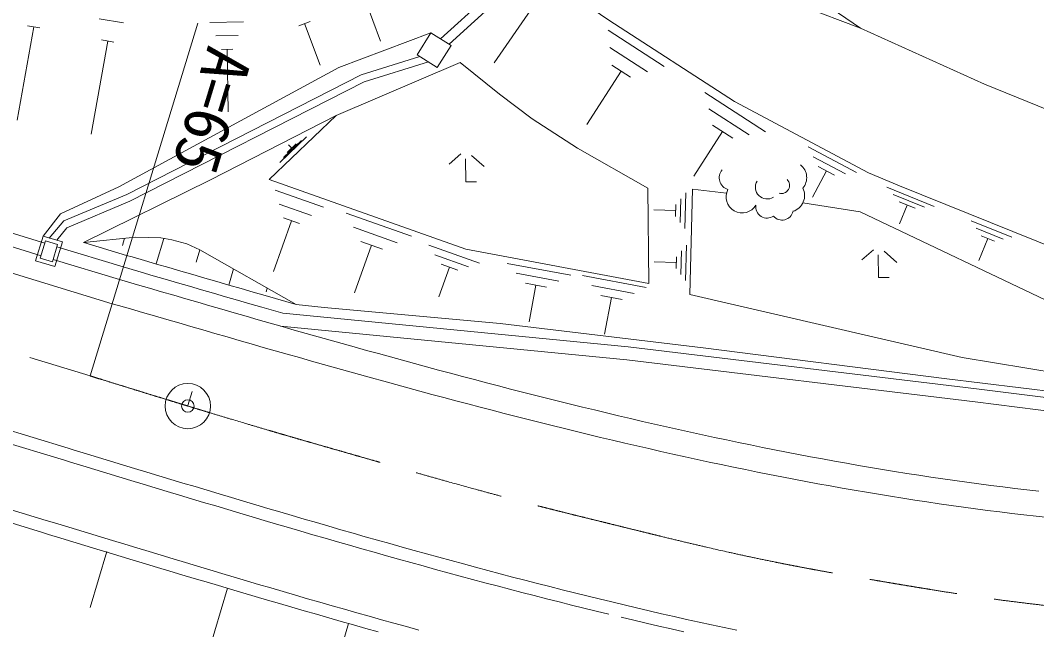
# Model space of a CAD drawing. Units: millimetres, scale not verified. Extents: x 40000 to 680000, y 20000 to 380000.
# Drawn here: x 256422 to 296767, y 253860 to 278067 of the extents above; entities that cross this region are included whole.
import ezdxf
from ezdxf.enums import TextEntityAlignment as Align

# ---------------------------------------------------------------- set-up
doc = ezdxf.new("R2010")
doc.units = ezdxf.units.MM
doc.header["$LTSCALE"] = 1000
doc.header["$PDMODE"] = 32
doc.header["$PDSIZE"] = 500
doc.linetypes.add('CHAIN', pattern=[18.5, 12, -1.5, 3.5, -1.5])
doc.layers.add('M-BGD', color=7, linetype='Continuous', lineweight=13)
doc.layers.add('M-BMK', color=2, linetype='CHAIN', lineweight=13)
doc.styles.add('ＭＳ ゴシック', font='')
doc.styles.get('ＭＳ ゴシック').set_extended_font_data('MS Gothic')

msp = doc.modelspace()

# ---------------------------------------------------------------- linework, layer by layer
at = {"layer": 'M-BGD'}
for p, q in [((279718, 283370), (273106, 277325)), ((280367, 283442), (273444, 277114)), ((279778, 278067), (273897, 282153)), ((212983, 281144), (260072, 266808)), ((286215, 280198), (289772, 277760)), ((270106, 278888), (270725, 277234)), ((276686, 278486), (275225, 276383)), ((289772, 277760), (287456, 278630)), ((259551, 278132), (260514, 277961)), ((263945, 277983), (265279, 278006)), ((267482, 277853), (267932, 278022)), ((284777, 274837), (279778, 278067)), ((256953, 277808), (256297, 274107)), ((256712, 277851), (257194, 277766)), ((259199, 263938), (263464, 277950)), ((267707, 277938), (268326, 276284)), ((279751, 277679), (281986, 276235)), ((289772, 277760), (294691, 275530)), ((257395, 269212), (230850, 277294)), ((259890, 277244), (259234, 273543)), ((259649, 277287), (260131, 277202)), ((264176, 277448), (265065, 277463)), ((272723, 277566), (269062, 276194)), ((272723, 277566), (272178, 276696)), ((272723, 277566), (273519, 277067)), ((257244, 268715), (230702, 276795)), ((264408, 276912), (264852, 276920)), ((264630, 276916), (264672, 274428)), ((273519, 277067), (272974, 276197)), ((279828, 276982), (281318, 276019)), ((273884, 276386), (268965, 274284)), ((269958, 275900), (272286, 276629)), ((270071, 275621), (272621, 276419)), ((272974, 276197), (272178, 276696)), ((275441, 275132), (273884, 276386)), ((269062, 276194), (260337, 271451)), ((280277, 276043), (278915, 273934)), ((279905, 276284), (280650, 275802)), ((260643, 271149), (269958, 275900)), ((260769, 270877), (270071, 275621)), ((210208, 275194), (258179, 260590)), ((210786, 275541), (258325, 261068)), ((283594, 275196), (286003, 273639)), ((294691, 275530), (303181, 272063)), ((276738, 274155), (275441, 275132)), ((290097, 272002), (284777, 274837)), ((283747, 274552), (285354, 273514)), ((268965, 274284), (263970, 271729)), ((268965, 274284), (266302, 271744)), ((278537, 272990), (276738, 274155)), ((284302, 273648), (283156, 271875)), ((283900, 273908), (284704, 273389)), ((267788, 273435), (266719, 272415)), ((267581, 273295), (266869, 272616)), ((267374, 273155), (267018, 272816)), ((267196, 272986), (267063, 273125)), ((273913, 272759), (273449, 272359)), ((281330, 271402), (278537, 272990)), ((287698, 273043), (289619, 272020)), ((274096, 272558), (274102, 271655)), ((274332, 272703), (274841, 272258)), ((287898, 272649), (289179, 271966)), ((288419, 272083), (287868, 271048)), ((288099, 272254), (288739, 271912)), ((291324, 271486), (290097, 272002)), ((263970, 271729), (258933, 269239)), ((266302, 271744), (274102, 268972)), ((274102, 271655), (274534, 271657)), ((260337, 271451), (258014, 270380)), ((258145, 270097), (260643, 271149)), ((266537, 271322), (268461, 270639)), ((281367, 267616), (281330, 271402)), ((282840, 271209), (282803, 269800)), ((283000, 267181), (283110, 271354)), ((283110, 271354), (284455, 271197)), ((290817, 271434), (292700, 270674)), ((291065, 271144), (292321, 270638)), ((298120, 268744), (291324, 271486)), ((258271, 269824), (260769, 270877)), ((266702, 270770), (267985, 270315)), ((282448, 270749), (282435, 270280)), ((282644, 270979), (282619, 270040)), ((287490, 270821), (289758, 270465)), ((291314, 270855), (291941, 270602)), ((291627, 270728), (291324, 269977)), ((258014, 270380), (257325, 269495)), ((269358, 270409), (271953, 269487)), ((282442, 270514), (281565, 270538)), ((289758, 270465), (297977, 266540)), ((258145, 270097), (257562, 269416)), ((267188, 270104), (266470, 268084)), ((266867, 270218), (267508, 269991)), ((294173, 270106), (295787, 269455)), ((258271, 269824), (257875, 269327)), ((269645, 269846), (271375, 269231)), ((294365, 269808), (295441, 269374)), ((257027, 268519), (257325, 269495)), ((257215, 268619), (257424, 269308)), ((258090, 269262), (257325, 269495)), ((257903, 269162), (257424, 269308)), ((257693, 268474), (257903, 269162)), ((257793, 268286), (258090, 269262)), ((260990, 269459), (258941, 269243)), ((258941, 269243), (260632, 268729)), ((260471, 269119), (260561, 269414)), ((262004, 269426), (260990, 269459)), ((261816, 268387), (262113, 269405)), ((262436, 269342), (262004, 269426)), ((263032, 269194), (262436, 269342)), ((263551, 268947), (263032, 269194)), ((270364, 269129), (269693, 267240)), ((269932, 269282), (270797, 268975)), ((272637, 269129), (274643, 268416)), ((282863, 269138), (282825, 267729)), ((294827, 269401), (294474, 268526)), ((294558, 269509), (295096, 269292)), ((222674, 268786), (257451, 258198)), ((260498, 268268), (257874, 269067)), ((260632, 268729), (260862, 268665)), ((263399, 268460), (263542, 268951)), ((267367, 266782), (263551, 268947)), ((272881, 268754), (274218, 268279)), ((274102, 268972), (281367, 267616)), ((282666, 268908), (282641, 267969)), ((290293, 268948), (289829, 268548)), ((290477, 268747), (290483, 267844)), ((290712, 268892), (291221, 268447)), ((257793, 268286), (257027, 268519)), ((257693, 268474), (257215, 268619)), ((260352, 267768), (257722, 268569)), ((260862, 268665), (261353, 268521)), ((261353, 268521), (261832, 268382)), ((261832, 268382), (262312, 268242)), ((273124, 268379), (273792, 268142)), ((275745, 268413), (278274, 267940)), ((282464, 268444), (281587, 268467)), ((282470, 268678), (282458, 268209)), ((260498, 268268), (260730, 268203)), ((260730, 268203), (261218, 268061)), ((261218, 268061), (261698, 267921)), ((261698, 267921), (262177, 267781)), ((262312, 268242), (262790, 268103)), ((262790, 268103), (263269, 267964)), ((263269, 267964), (263748, 267825)), ((264697, 267550), (264883, 268191)), ((273458, 268260), (273038, 267078)), ((276108, 268019), (277794, 267704)), ((278741, 267924), (281271, 267452)), ((260352, 267768), (260587, 267703)), ((260587, 267703), (261073, 267561)), ((261073, 267561), (261553, 267422)), ((262177, 267781), (262656, 267642)), ((262656, 267642), (263135, 267503)), ((263135, 267503), (263614, 267364)), ((263748, 267825), (264226, 267686)), ((264226, 267686), (264704, 267548)), ((264704, 267548), (265182, 267410)), ((276470, 267626), (277314, 267468)), ((276892, 267547), (276621, 266095)), ((279104, 267530), (280790, 267216)), ((290483, 267844), (290914, 267846)), ((261553, 267422), (262032, 267282)), ((262032, 267282), (262511, 267143)), ((262511, 267143), (262990, 267003)), ((263614, 267364), (264092, 267225)), ((264092, 267225), (264571, 267086)), ((265182, 267410), (265659, 267272)), ((265659, 267272), (266137, 267135)), ((266137, 267135), (267367, 266782)), ((266179, 267283), (266222, 267431)), ((279467, 267137), (280310, 266979)), ((293810, 264666), (283000, 267181)), ((260313, 266741), (260072, 266808)), ((260793, 266601), (260313, 266741)), ((262990, 267003), (263469, 266864)), ((263469, 266864), (263948, 266725)), ((263948, 266725), (264426, 266587)), ((264571, 267086), (265049, 266948)), ((265049, 266948), (265526, 266811)), ((265526, 266811), (266004, 266673)), ((268483, 266657), (267367, 266782)), ((279888, 267058), (279617, 265606)), ((261273, 266462), (260793, 266601)), ((261752, 266322), (261273, 266462)), ((262232, 266182), (261752, 266322)), ((264426, 266587), (264904, 266449)), ((264904, 266449), (265383, 266311)), ((265383, 266311), (265861, 266173)), ((266004, 266673), (266848, 266431)), ((280549, 265101), (266848, 266431)), ((275472, 266027), (268483, 266657)), ((262711, 266043), (262232, 266182)), ((263190, 265904), (262711, 266043)), ((263669, 265765), (263190, 265904)), ((265861, 266173), (266338, 266036)), ((266338, 266036), (266816, 265900)), ((266752, 265918), (280493, 264584)), ((266816, 265900), (267294, 265763)), ((283523, 265053), (275472, 266027)), ((264148, 265626), (263669, 265765)), ((264627, 265488), (264148, 265626)), ((265106, 265350), (264627, 265488)), ((267294, 265763), (267771, 265628)), ((267771, 265628), (268249, 265492)), ((268249, 265492), (268726, 265358)), ((265585, 265212), (265106, 265350)), ((266063, 265075), (265585, 265212)), ((266542, 264938), (266063, 265075)), ((268726, 265358), (269203, 265224)), ((269203, 265224), (269680, 265090)), ((269680, 265090), (270157, 264957)), ((294385, 263433), (280549, 265101)), ((267020, 264802), (266542, 264938)), ((267498, 264666), (267020, 264802)), ((270157, 264957), (270634, 264825)), ((270634, 264825), (271111, 264693)), ((271111, 264693), (271588, 264562)), ((293099, 263841), (283523, 265053)), ((267977, 264530), (267498, 264666)), ((268455, 264395), (267977, 264530)), ((268933, 264261), (268455, 264395)), ((271588, 264562), (272064, 264432)), ((272064, 264432), (272541, 264303)), ((272541, 264303), (273018, 264174)), ((280493, 264584), (294322, 262917)), ((301356, 263443), (293810, 264666)), ((269411, 264127), (268933, 264261)), ((269889, 263994), (269411, 264127)), ((270367, 263861), (269889, 263994)), ((273018, 264174), (273494, 264047)), ((273494, 264047), (273971, 263920)), ((273971, 263920), (274447, 263793)), ((270845, 263729), (270367, 263861)), ((271324, 263598), (270845, 263729)), ((271802, 263467), (271324, 263598)), ((272280, 263338), (271802, 263467)), ((274447, 263793), (274924, 263668)), ((274924, 263668), (275400, 263544)), ((275400, 263544), (275876, 263421)), ((300731, 262906), (293099, 263841)), ((263070, 262762), (263238, 263316)), ((263070, 262762), (263238, 263316)), ((272758, 263209), (272280, 263338)), ((273236, 263080), (272758, 263209)), ((273714, 262953), (273236, 263080)), ((275876, 263421), (276353, 263298)), ((276353, 263298), (276829, 263177)), ((276829, 263177), (277305, 263057)), ((277305, 263057), (277782, 262938)), ((302431, 262410), (294385, 263433)), ((274192, 262827), (273714, 262953)), ((274670, 262701), (274192, 262827)), ((275148, 262576), (274670, 262701)), ((277782, 262938), (278258, 262820)), ((278258, 262820), (278735, 262703)), ((278735, 262703), (279211, 262587)), ((294322, 262917), (302361, 261894)), ((275627, 262452), (275148, 262576)), ((276105, 262330), (275627, 262452)), ((276583, 262208), (276105, 262330)), ((279211, 262587), (279687, 262472)), ((279687, 262472), (280164, 262359)), ((280164, 262359), (280640, 262246)), ((277062, 262087), (276583, 262208)), ((277540, 261967), (277062, 262087)), ((278019, 261849), (277540, 261967)), ((278497, 261731), (278019, 261849)), ((280640, 262246), (281117, 262136)), ((281117, 262136), (281593, 262026)), ((281593, 262026), (282070, 261918)), ((282070, 261918), (282546, 261811)), ((278976, 261615), (278497, 261731)), ((279455, 261500), (278976, 261615)), ((279933, 261386), (279455, 261500)), ((282546, 261811), (283023, 261705)), ((283023, 261705), (283499, 261601)), ((283499, 261601), (283976, 261498)), ((283976, 261498), (284453, 261397)), ((245505, 261313), (257306, 257720)), ((258325, 261068), (258564, 260996)), ((280412, 261273), (279933, 261386)), ((280891, 261161), (280412, 261273)), ((281370, 261051), (280891, 261161)), ((281849, 260942), (281370, 261051)), ((284453, 261397), (284929, 261297)), ((284929, 261297), (285406, 261198)), ((285406, 261198), (285883, 261101)), ((285883, 261101), (286360, 261006)), ((258564, 260996), (259043, 260850)), ((259043, 260850), (259521, 260704)), ((259521, 260704), (260000, 260559)), ((282329, 260835), (281849, 260942)), ((282808, 260728), (282329, 260835)), ((283287, 260623), (282808, 260728)), ((286360, 261006), (286837, 260913)), ((286837, 260913), (287314, 260821)), ((287314, 260821), (287790, 260730)), ((287790, 260730), (288267, 260641)), ((288267, 260641), (288744, 260554)), ((258179, 260590), (258419, 260517)), ((258419, 260517), (258897, 260372)), ((258897, 260372), (259376, 260226)), ((260000, 260559), (260479, 260413)), ((260479, 260413), (260959, 260268)), ((260959, 260268), (261438, 260122)), ((283767, 260520), (283287, 260623)), ((284246, 260418), (283767, 260520)), ((284726, 260318), (284246, 260418)), ((285206, 260219), (284726, 260318)), ((288744, 260554), (289221, 260469)), ((289221, 260469), (289698, 260386)), ((289698, 260386), (290176, 260304)), ((290176, 260304), (290653, 260224)), ((259376, 260226), (259855, 260080)), ((259855, 260080), (260334, 259935)), ((260334, 259935), (260813, 259789)), ((261438, 260122), (261918, 259977)), ((261918, 259977), (262398, 259832)), ((262398, 259832), (262878, 259687)), ((285686, 260121), (285206, 260219)), ((286166, 260025), (285686, 260121)), ((286646, 259931), (286166, 260025)), ((287126, 259838), (286646, 259931)), ((287606, 259747), (287126, 259838)), ((290653, 260224), (291130, 260146)), ((291130, 260146), (291607, 260070)), ((291607, 260070), (292084, 259995)), ((292084, 259995), (292561, 259923)), ((292561, 259923), (293038, 259853)), ((293038, 259853), (293515, 259784)), ((260813, 259789), (261293, 259644)), ((261293, 259644), (261773, 259498)), ((261773, 259498), (262253, 259353)), ((262878, 259687), (263358, 259542)), ((263358, 259542), (263839, 259398)), ((288086, 259658), (287606, 259747)), ((288567, 259570), (288086, 259658)), ((289047, 259484), (288567, 259570)), ((289528, 259400), (289047, 259484)), ((293515, 259784), (293993, 259718)), ((293993, 259718), (294470, 259653)), ((294470, 259653), (294947, 259591)), ((294947, 259591), (295424, 259531)), ((295424, 259531), (295901, 259473)), ((295901, 259473), (296378, 259417)), ((262253, 259353), (262734, 259208)), ((262734, 259208), (263214, 259063)), ((263214, 259063), (263695, 258919)), ((263839, 259398), (264320, 259253)), ((264320, 259253), (264801, 259109)), ((264801, 259109), (265283, 258966)), ((290009, 259318), (289528, 259400)), ((290489, 259237), (290009, 259318)), ((290970, 259159), (290489, 259237)), ((291451, 259082), (290970, 259159)), ((291932, 259007), (291451, 259082)), ((296378, 259417), (296855, 259363)), ((263695, 258919), (264177, 258774)), ((264177, 258774), (264658, 258630)), ((264658, 258630), (265140, 258487)), ((265283, 258966), (265765, 258823)), ((265765, 258823), (266247, 258680)), ((266247, 258680), (266729, 258538)), ((292413, 258934), (291932, 259007)), ((292894, 258863), (292413, 258934)), ((293376, 258794), (292894, 258863)), ((293857, 258727), (293376, 258794)), ((294338, 258662), (293857, 258727)), ((294819, 258599), (294338, 258662)), ((265140, 258487), (265623, 258343)), ((265623, 258343), (266105, 258200)), ((266729, 258538), (267212, 258396)), ((267212, 258396), (267695, 258254)), ((267695, 258254), (268179, 258113)), ((295301, 258538), (294819, 258599)), ((295782, 258480), (295301, 258538)), ((296264, 258423), (295782, 258480)), ((296745, 258369), (296264, 258423)), ((297227, 258317), (296745, 258369)), ((257451, 258198), (257691, 258126)), ((257691, 258126), (258169, 257980)), ((258169, 257980), (258648, 257834)), ((258648, 257834), (259128, 257688)), ((266105, 258200), (266588, 258058)), ((266588, 258058), (267071, 257916)), ((267071, 257916), (267555, 257774)), ((268179, 258113), (268662, 257973)), ((268662, 257973), (269147, 257833)), ((269147, 257833), (269631, 257694)), ((257306, 257720), (257545, 257647)), ((257545, 257647), (258024, 257502)), ((258024, 257502), (258503, 257356)), ((259128, 257688), (259607, 257543)), ((259607, 257543), (260087, 257397)), ((267555, 257774), (268039, 257633)), ((268039, 257633), (268523, 257493)), ((268523, 257493), (269008, 257353)), ((269631, 257694), (270116, 257555)), ((270116, 257555), (270601, 257417)), ((270601, 257417), (271087, 257280)), ((258503, 257356), (258982, 257210)), ((258982, 257210), (259462, 257064)), ((259462, 257064), (259942, 256918)), ((260087, 257397), (260568, 257251)), ((260568, 257251), (261049, 257105)), ((261049, 257105), (261530, 256960)), ((269008, 257353), (269493, 257213)), ((269493, 257213), (269979, 257074)), ((269979, 257074), (270465, 256936)), ((271087, 257280), (271573, 257143)), ((271573, 257143), (272059, 257008)), ((272059, 257008), (272546, 256872)), ((259860, 256960), (259188, 254745)), ((259942, 256918), (260423, 256773)), ((260423, 256773), (260904, 256627)), ((260904, 256627), (261386, 256481)), ((261530, 256960), (262012, 256814)), ((262012, 256814), (262494, 256669)), ((262494, 256669), (262977, 256524)), ((270465, 256936), (270951, 256799)), ((270951, 256799), (271438, 256662)), ((271438, 256662), (271925, 256526)), ((272546, 256872), (273033, 256738)), ((273033, 256738), (273520, 256605)), ((273520, 256605), (274008, 256472)), ((261386, 256481), (261868, 256336)), ((261868, 256336), (262350, 256190)), ((262977, 256524), (263460, 256379)), ((263460, 256379), (263943, 256235)), ((263943, 256235), (264427, 256091)), ((271925, 256526), (272412, 256391)), ((272412, 256391), (272900, 256256)), ((272900, 256256), (273389, 256122)), ((274008, 256472), (274497, 256341)), ((274497, 256341), (274986, 256210)), ((274986, 256210), (275475, 256080)), ((262350, 256190), (262833, 256045)), ((262833, 256045), (263316, 255900)), ((263316, 255900), (263800, 255756)), ((264427, 256091), (264912, 255947)), ((264912, 255947), (265396, 255803)), ((265396, 255803), (265882, 255660)), ((273389, 256122), (273878, 255990)), ((273878, 255990), (274367, 255858)), ((274367, 255858), (274857, 255727)), ((275475, 256080), (275965, 255951)), ((275965, 255951), (276455, 255823)), ((276455, 255823), (276946, 255697)), ((264643, 255505), (263685, 252280)), ((263800, 255756), (264284, 255611)), ((264284, 255611), (264769, 255467)), ((264769, 255467), (265255, 255324)), ((265882, 255660), (266368, 255517)), ((266368, 255517), (266854, 255375)), ((274857, 255727), (275347, 255597)), ((275347, 255597), (275838, 255468)), ((275838, 255468), (276329, 255339)), ((276946, 255697), (277437, 255571)), ((277437, 255571), (277928, 255446)), ((277928, 255446), (278420, 255323)), ((265255, 255324), (265740, 255180)), ((265740, 255180), (266227, 255037)), ((266227, 255037), (266714, 254895)), ((266854, 255375), (267341, 255233)), ((267341, 255233), (267828, 255091)), ((267828, 255091), (268316, 254950)), ((276329, 255339), (276821, 255212)), ((276821, 255212), (277313, 255087)), ((277313, 255087), (277806, 254962)), ((278420, 255323), (278913, 255201)), ((278913, 255201), (279406, 255080)), ((279406, 255080), (279899, 254960)), ((266714, 254895), (267201, 254753)), ((267201, 254753), (267689, 254611)), ((267689, 254611), (268177, 254470)), ((268316, 254950), (268804, 254810)), ((268804, 254810), (269293, 254670)), ((269293, 254670), (269783, 254531)), ((277806, 254962), (278299, 254838)), ((278299, 254838), (278793, 254715)), ((278793, 254715), (279287, 254594)), ((279287, 254594), (279782, 254474)), ((279899, 254960), (280393, 254841)), ((280393, 254841), (280888, 254724)), ((280888, 254724), (281383, 254608)), ((281383, 254608), (281878, 254493)), ((268177, 254470), (268667, 254329)), ((268667, 254329), (269156, 254189)), ((269156, 254189), (269646, 254050)), ((269783, 254531), (270273, 254392)), ((270273, 254392), (270763, 254255)), ((270763, 254255), (271254, 254117)), ((280277, 254355), (280773, 254237)), ((280773, 254237), (281269, 254121)), ((281878, 254493), (282374, 254380)), ((282374, 254380), (282870, 254268)), ((282870, 254268), (283367, 254158)), ((269444, 254107), (269035, 252668)), ((269646, 254050), (270137, 253911)), ((270137, 253911), (270628, 253773)), ((271254, 254117), (271746, 253981)), ((271746, 253981), (272238, 253845)), ((281269, 254121), (281766, 254006)), ((281766, 254006), (282263, 253893)), ((282263, 253893), (282761, 253780)), ((283367, 254158), (283865, 254049)), ((283865, 254049), (284363, 253942)), ((284363, 253942), (284861, 253836))]:
    msp.add_line(p, q, dxfattribs=at)
msp.add_circle((263070, 262745), 900, dxfattribs=at)
for centre, radius, start, end in [((284651, 271815), 486, 139.7472, 253.4237), ((286995, 271819), 644, 319.696, 51.2695), ((286070, 271439), 469, 149.2841, 301.6799), ((286631, 271511), 326, 254.398, 45.8287), ((285075, 271051), 637, 151.9509, 329.7556), ((286898, 271108), 658, 287.3384, 26.6297), ((286066, 270655), 447, 170.423, 304.9503), ((286662, 270571), 442, 219.6502, 348.1547)]:
    msp.add_arc(centre, radius, start, end, dxfattribs=at)
msp.add_point((263070, 262745), dxfattribs=at)
at = {"layer": 'M-BMK'}
msp.add_line((221406, 275444), (259199, 263938), dxfattribs=at)
msp.add_open_spline([(259199, 263938), (263996, 262455), (265244, 262068), (269143, 260953), (272940, 259867), (275064, 259239), (278899, 258296), (282997, 257288), (285292, 256688), (289452, 255977), (293666, 255258), (296038, 254856), (300301, 254525), (306516, 254042), (310039, 254072), (316261, 254455), (319964, 254683), (322022, 255038), (325691, 255587), (327532, 255862), (328557, 256061), (330383, 256428), (333446, 257044), (335150, 257446), (338193, 258159), (345798, 259941), (348267, 260789), (357461, 263512)], degree=3, knots=[0, 0, 0, 0, 1, 1, 1, 2, 2, 2, 3, 3, 3, 4, 4, 4, 5, 5, 5, 6, 6, 6, 7, 7, 7, 8, 8, 8, 9, 9, 9, 9], dxfattribs=at)

# ---------------------------------------------------------------- texts
at = {"layer": 'M-BGD', "style": 'ＭＳ ゴシック'}
msp.add_text('A=65', height=1833, rotation=253.068, dxfattribs=at).set_placement((263366, 277285), align=Align.BOTTOM_LEFT)

doc.saveas('drawing.dxf')
